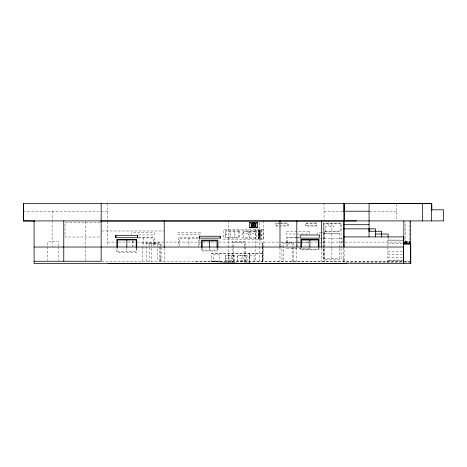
<?xml version="1.0" encoding="UTF-8"?>
<svg xmlns="http://www.w3.org/2000/svg" width="467" height="467" viewBox="0 0 467 467"><rect width="100%" height="100%" fill="white"/><g stroke="black" fill="none" stroke-linecap="round" stroke-linejoin="round"><path stroke-width="0.35" stroke-dasharray="2.33 1.75" d="M249.541 262.886L249.541 253.324L262.133 253.324L262.133 262.886M259.833 261.573L259.833 221.597M343.759 258.572L344.103 261.573L344.103 247.761M387.919 262.746L387.919 260.142L402.7 260.142M409.734 220.979L409.734 242.005L405.449 242.005L405.449 221.708M259.868 234.936L259.985 235M259.95 234.808L259.874 235.158L259.891 234.697M324.39 260.633L324.051 261.573L324.051 203.536M262.133 253.324L259.833 253.797L249.559 253.803L211.504 253.324L211.504 261.573L235.199 262.693M405.449 242.005L409.734 242.005M23.35 211.218L100.317 211.218M101.018 211.218L107.573 211.218M324.051 211.218L342.912 211.218M369.759 211.218L396.6 211.218M100.434 222.788L65.024 222.788L65.024 237.014L100.434 237.014M280.363 223.039L275.396 223.039L275.396 226.057L280.363 226.057M281.076 223.039L288.18 223.039L288.18 226.057L281.076 226.057M279.021 223.53L276.219 223.53L276.219 225.666L279.021 225.666M279.721 223.53L287.421 223.53L287.421 225.666L279.721 225.666M101.882 230.978L164.209 230.978M259.722 231.054L260.078 231.054M260.055 231.644L259.757 231.632L260.055 233.658M321.57 232.642L317.542 232.642L317.542 233.985M322.242 232.642L325.598 232.642L325.598 226.472L328.114 226.472L328.114 221.06M138.36 234.977L154.349 234.977L154.349 232.706L131.817 232.706L131.817 234.411M138.611 237.218L154.332 237.218L154.332 246.383M198.411 237.218L178.271 237.218L178.271 246.278M295.757 237.218L286.551 237.218L286.551 246.22M296.463 237.218L299.294 237.218M259.722 237.726L260.078 237.726M297.14 237.855L287.211 237.855L287.211 246.162M299.265 237.855L297.847 237.855L297.847 246.162M138.08 237.954L153.287 237.954L153.287 246.325M320 238.812L342.469 238.812L342.469 242.081M387.919 246.378L387.919 240.085L403.406 240.085M387.919 240.085L402.828 240.19M405.029 241.877L409.944 241.871M405 241.953L409.938 241.953M107.573 242.081L117.783 242.081M118.513 242.081L127.263 242.081M127.993 242.081L136.738 242.081M137.467 242.081L202.357 242.081M203.087 242.081L216.215 242.081M219.128 242.081L280.375 242.081M281.105 242.081L297.146 242.081M297.876 242.081L301.519 242.081M302.248 242.081L319.019 242.081M319.749 242.081L342.352 242.081M345.265 242.081L402.863 242.081M405.006 242.046L409.944 242.046M404.907 242.256L409.933 242.256M287.211 242.7L297.14 242.7M297.847 242.7L299.977 242.7M300.684 242.7L308.489 242.7M146.294 261.257L146.294 243.535L161.109 243.505L161.109 261.257M146.294 243.593L157.251 243.593L157.251 261.257M387.919 243.611L403.406 243.611M262.857 243.949L262.326 243.949L262.326 246.062M286.551 248.298L309.212 248.298M387.919 251.287L403.406 251.287M387.919 254.433L403.406 254.433M249.553 255.14L254.089 255.14L254.089 262.693M387.919 257.708L403.406 257.708M387.919 260.142L402.7 260.224M101.806 261.257L402.875 261.257M404.323 261.257L410.645 261.257M409.933 261.648L194.967 261.573L194.967 261.257M404.585 262.419L409.997 262.419M346.1 262.664L402.7 262.664M211.504 253.324L249.559 253.709L249.559 263.277M211.504 261.573L236.635 262.699M239.956 261.573L244.761 262.472M249.541 253.324L249.559 253.803M259.185 234.708C259.127 233.576 259.197 235.829 259.132 234.708M249.541 254.918L249.547 261.45M396.6 204.237L396.6 220.22M388.106 236.921L388.106 240.19M387.919 247.761L387.919 260.224M344.103 261.199L344.103 261.573M343.759 247.755L343.759 261.573M341.079 247.638L341.079 233.161L323.327 233.161L323.327 247.638M341.079 248.362L341.079 259.226L323.327 259.226L323.327 248.362M339.807 247.563L339.807 233.844L323.946 233.844L323.946 247.563M339.807 248.286L339.807 258.397L323.946 258.397L323.946 248.286M333.905 261.199L333.905 261.573M331.897 223.798L331.897 231.101M331.874 233.844L331.874 247.563M331.874 248.286L331.874 258.397M324.051 232.648L324.051 260.341M321.5 247.819L321.5 261.573M318.961 247.784L318.961 249.898L300.83 249.898L300.83 247.784M318.266 247.779L318.266 249.191L301.519 249.191L301.519 247.779M309.895 247.779L309.895 249.191M308.489 241.316L308.489 246.162M296.808 247.779L296.808 261.573M293.533 261.573L293.533 242.834L281.951 242.834L281.951 261.573M292.383 261.573L292.383 243.821L283.236 243.821L283.236 261.573M279.978 247.779L279.978 261.573M263.154 220.909L263.154 261.573M262.857 247.475L262.933 243.196L262.25 243.196L262.25 246.021M262.933 248.14L262.857 261.573M262.326 246.769L262.326 261.573M262.25 246.728L262.25 261.573M261.929 229.84L261.929 239.157M261.829 229.84L261.829 239.157M260.172 229.84L260.172 239.157M259.944 229.84L259.944 239.157M259.103 231.107L259.103 237.656M255.35 228.9L255.35 261.573M249.442 231.323L249.442 237.493M247.101 261.251L247.101 255.332L237.154 255.332L237.154 261.251M245.595 261.573L245.595 241.556L232.122 241.556L232.122 261.573M244.212 246.086L244.212 242.566L233.383 242.566L233.383 246.086M244.212 246.786L244.212 261.573M242.099 255.805L242.099 260.837M234.306 231.177L234.306 237.475M233.383 246.786L233.383 261.573M231.107 255.898L231.107 260.557M230.027 231.177L230.027 237.475M228.783 220.909L228.783 261.573M228.369 255.898L228.369 260.557M217.914 248.07L217.914 250.96L201.423 250.96L201.423 248.07M217.038 247.971L217.038 250.09L202.17 250.09L202.17 247.971M209.607 247.971L209.607 250.09M199.672 238.614L199.672 246.278M198.277 246.658L198.277 238.223L179.515 238.223L179.515 246.658M188.896 238.223L188.896 246.658M164.226 248.281L164.226 261.257M160.234 246.278L160.234 242.712L142.382 242.712L142.382 246.278M160.234 246.99L160.234 261.257M160.123 257.86L160.123 261.257M159.434 261.257L159.434 244.299L151.798 244.299L151.798 261.257M149.399 243.505L149.399 261.257M143.153 237.954L143.153 246.325M142.382 246.99L142.382 261.257M136.749 247.954L136.749 252.238L116.855 252.238L116.855 247.954M136.201 247.924L136.201 251.544L117.456 251.544L117.456 247.924M133.013 240.744L133.013 246.325M132.179 240.744L132.179 246.383M126.826 247.924L126.826 251.544M107.573 203.536L107.573 220.909M107.573 221.749L107.573 246.629M85.292 221.632L85.292 261.257M58.708 246.08L58.708 241.748L47.751 241.748L47.751 246.08M58.708 246.804L58.708 260.539M52.181 211.218L52.181 220.22M52.1 220.909L52.1 246.629M47.751 246.804L47.751 260.539M259.004 234.557L259.027 235.029L259.004 234.557M226.145 234.154L226.629 234.288L226.145 234.154M225.894 258.175L226.378 258.304L225.894 258.175M230.476 234.154L230.961 234.288L230.476 234.154M228.719 258.175L229.204 258.304L228.719 258.175M234.755 234.154L235.245 234.288L234.755 234.154M231.708 258.175L232.192 258.304L231.708 258.175M240.844 258.175L241.328 258.304L240.844 258.175M243.097 258.175L243.581 258.304L243.097 258.175M248.047 234.615C248.508 236.057 249.168 233.593 248.047 234.615M250.055 234.615C250.516 236.057 251.176 233.593 250.055 234.615M329.895 226.437C330.356 227.878 331.015 225.421 329.895 226.437M332.895 226.437C333.362 227.878 334.022 225.421 332.895 226.437M316.69 223.039L305.406 223.039L305.406 226.057L316.69 226.057L316.69 223.039M341.161 223.343L323.158 223.343L323.158 231.527L341.161 231.527L341.161 223.343M316.206 223.489L306.13 223.489L306.13 225.503L316.206 225.503L316.206 223.489M340.204 223.798L323.584 223.798L323.584 231.101L340.204 231.101L340.204 223.798M263.312 229.84L223.419 229.84L223.419 239.157L263.312 239.157L263.312 229.84M259.564 230.605L258.374 230.605L258.374 238.158L259.564 238.158L259.564 230.605M239.583 230.704L225.234 230.704L225.234 238.001L239.583 238.001L239.583 230.704M256.745 230.628L242.647 230.628L242.647 238.182L256.745 238.182L256.745 230.628M260.107 230.669L259.675 230.669L259.675 238.223L260.107 238.223L260.107 230.669M238.841 231.177L225.748 231.177L225.748 237.475L238.841 237.475L238.841 231.177M259.5 231.107L258.49 231.107L258.49 237.656L259.5 237.656L259.5 231.107M255.607 231.323L243.272 231.323L243.272 237.493L255.607 237.493L255.607 231.323M309.218 231.614L286.049 231.614L286.049 234.008L309.218 234.008L309.218 231.614M255.005 231.749L250.09 231.749L250.09 233.512L255.005 233.512L255.005 231.749M248.835 231.877L243.926 231.877L243.926 233.512L248.835 233.512L248.835 231.877M200.29 232.683L177.88 232.683L177.88 234.825L200.29 234.825L200.29 232.683M219.729 254.906L213.559 254.906L213.559 261.071L219.729 261.071L219.729 254.906M234.539 255.35L225.17 255.35L225.17 261.141L234.539 261.141L234.539 255.35M246.506 255.805L237.691 255.805L237.691 260.837L246.506 260.837L246.506 255.805M233.821 255.898L225.637 255.898L225.637 260.557L233.821 260.557L233.821 255.898M258.181 239.157L258.181 229.84L258.163 239.157"/><path stroke-width="0.7" d="M344.103 247.037L344.103 236.857M344.126 211.218L344.126 203.536L344.103 221.037L100.761 221.037M403.529 243.926L403.628 236.641L403.529 263.586L403.622 263.213M410.651 221.025L410.703 263.586L410.68 243.231L403.838 243.231L403.85 220.909M404.188 243.692L404.188 242.256M410.703 244.206L403.529 244.206L403.529 236.921L344.103 236.921L344.126 203.536M115.798 237.709L115.816 235.315L137.467 235.315L137.467 237.709L115.798 237.709L115.816 235.315M137.45 237.709L137.467 235.315M257.626 222.537L249.693 222.537L249.693 227.703L257.626 227.703L257.626 222.537L255.519 223.769A2.393 2.393 0 0 0 251.252 225.835L253.038 227.429L255.309 226.676L255.793 224.335L254.001 222.741L251.731 223.495L251.252 225.835L251.929 226.874L253.038 227.429L253.359 225.695M249.693 222.537L253.207 224.539A0.63 0.63 0 0 0 253.114 225.567A0.63 0.63 0 0 0 254.112 225.298A0.63 0.63 0 0 0 253.523 224.458L254.001 222.741M403.529 236.921L403.529 244.206L403.85 243.19M253.207 224.539L253.523 224.458M249.693 227.703L251.929 226.874M251.252 225.835L252.91 225.246M254.13 224.925L255.793 224.335L255.519 223.769M404.813 243.19L404.171 243.208L406.669 243.26M407.457 243.26L410.16 243.214L409.063 243.184M344.103 220.932L356.595 220.909M431.187 209.829L443.65 209.829L443.65 220.909L23.35 220.909L23.35 203.536L431.829 203.536L431.829 210.051M343.636 211.218L369.029 211.218M23.508 220.909L34.459 221.037M344.103 224.709L369.088 224.709M343.759 228.859L375.509 228.859L375.509 236.921M369.035 231.253L381.679 231.253L381.679 236.921M375.509 234.025L388.106 234.025L388.106 236.921M199.59 236.249L220.237 236.249L220.266 238.135L199.59 238.135L199.59 236.249L199.619 238.135M343.759 236.728L344.103 236.728M403.529 240.19L403.587 243.926M410.674 262.419L410.68 243.19M34.085 247.031L403.529 247.031L403.523 263.481M34.085 261.257L101.152 261.257L101.152 203.536M346.111 263.312L108.058 263.586M246.687 263.149L249.559 263.37L245.251 263.166M248.187 263.114L249.559 263.37M257.626 227.703L253.832 225.631M410.645 261.257L410.744 263.586L34.085 263.586L34.085 220.909M431.502 220.909L431.502 203.408L369.088 203.408L369.088 231.253M422.472 203.408L422.472 220.909M403.406 240.085L403.406 243.611M369.035 228.859L369.035 236.921M343.759 221.037L343.759 247.037M321.5 221.037L321.5 247.096M318.961 247.078L318.961 239.32L300.83 239.32L300.83 247.078M318.266 247.066L318.266 239.997L301.519 239.997L301.519 247.066M309.895 239.997L309.895 247.066M296.808 220.909L296.808 247.055M279.978 220.909L279.978 247.055M220.237 236.249L220.237 238.135M217.914 247.352L217.914 240.131L201.423 240.131L201.423 247.352M217.038 247.265L217.038 240.902L202.17 240.902L202.17 247.265M209.607 240.902L209.607 247.265M164.226 220.909L164.226 247.568M136.749 247.241L136.749 239.396L116.855 239.396L116.855 247.241M136.201 247.201L136.201 239.962L117.456 239.962L117.456 247.201M126.826 239.962L126.826 247.201M63.763 220.909L63.763 261.257M23.531 203.536L23.531 221.037M255.793 224.335A2.393 2.393 0 0 1 253.038 227.429M319.305 234.983L300.17 234.983L300.17 238.129L319.305 238.129L319.305 234.983"/></g></svg>
